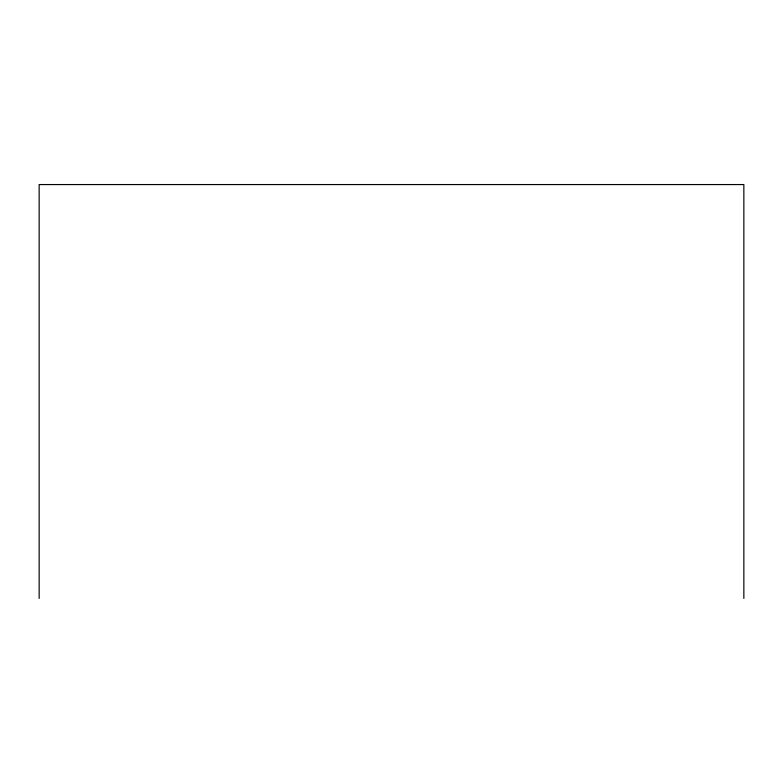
<?xml version="1.0" encoding="UTF-8"?>
<svg xmlns="http://www.w3.org/2000/svg" width="783" height="783" viewBox="0 0 783 783"><rect width="100%" height="100%" fill="white"/><g stroke="black" fill="none" stroke-linecap="round" stroke-linejoin="round"><path stroke-width="1.17" d="M743.85 598.437L743.85 184.563L39.15 184.563L39.15 598.437"/></g></svg>
